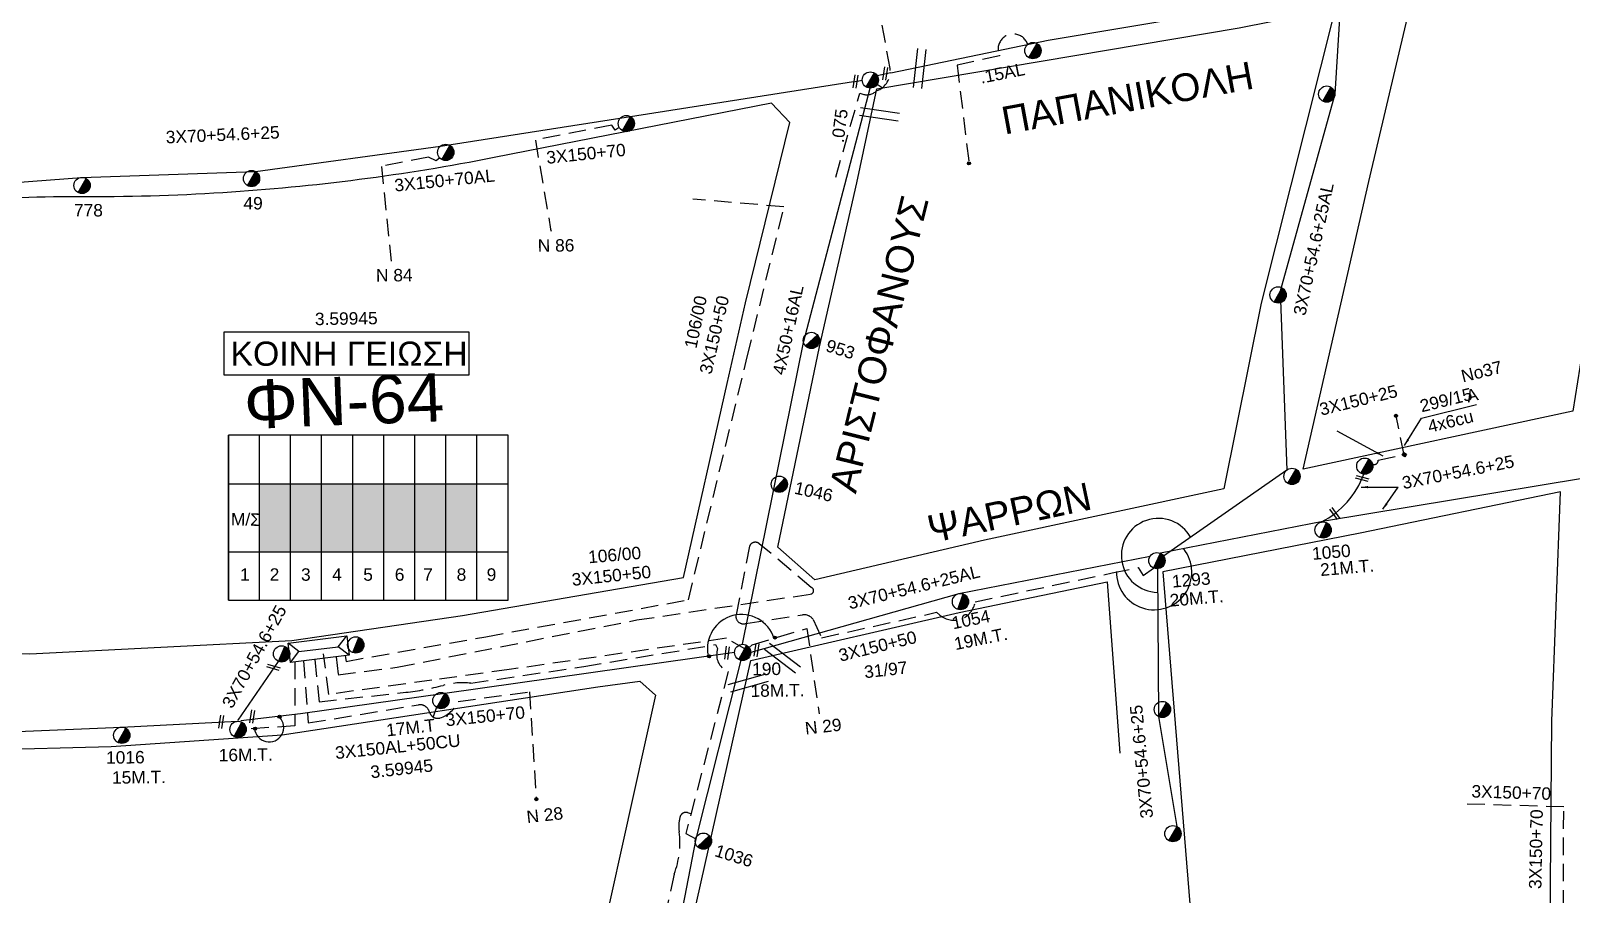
# Model space of a CAD drawing. Header units: millimetres. Extents: x 898 to 5598, y 789 to 3443.
# Drawn here: x 2600.3 to 2823.5, y 1558.7 to 1683.8 of the extents above; entities that cross this region are included whole.
import ezdxf
from ezdxf.enums import TextEntityAlignment as Align

# ---------------------------------------------------------------- set-up
doc = ezdxf.new("R2010")
doc.units = ezdxf.units.MM
doc.linetypes.add('DASHED', pattern=[19.05, 12.7, -6.35])
for name, color, linetype in [('Άγνωστα', 7, 'Continuous'), ('Ασφαλειοκιβώτια Χ.Τ 9 αναχωρήσεων', 7, 'Continuous'), ('Γυμνά εναέρια ΧΤ και ΦΟΠ (3Φ)   4x50+16AL', 7, 'Continuous'), ('Επιγραφές - Σχήματα', 7, 'Continuous'), ('Καλώδια ΧΤ   15AL', 7, 'DASHED'), ('Καλώδια ΧΤ   3x150+50AL', 7, 'DASHED'), ('Καλώδια ΧΤ   3x150+70AL', 7, 'DASHED'), ('Καλώδια ΧΤ   3x150AL+50CU', 7, 'DASHED'), ('Μηχανική τομή', 7, 'Continuous'), ('Στύλος ΦΜ', 7, 'Continuous'), ('Στύλος ΦΜ @ 1', 7, 'Continuous'), ('Συνδέσεις', 7, 'Continuous'), ('Συνεστραμμένα ΧΤ   3x70+54.6+25 AL', 7, 'SYN_LINE'), ('Τομή', 7, 'Continuous'), ('Υποσταθμός εναέριος 2 στύλων', 7, 'Continuous'), ('Υποσταθμός πόλεως', 7, 'Continuous'), ('Υπόβαθρο ΔΕΗ', 7, 'Continuous'), ('Υπόγεια Καλώδια Δικτύου ΧΤ   .075', 7, 'DASHED'), ('Υπόγεια καλώδια Παροχών ΧΤ   4x50AL', 7, 'DASHED'), ('Υπόγεια καλώδια Παροχών ΧΤ   4x6', 7, 'DASHED')]:
    doc.layers.add(name, color=color, linetype=linetype)
doc.styles.add('arial', font='arial.ttf')
doc.styles.get("Standard").update_dxf_attribs({"font": 'arial.ttf'})
doc.linetypes.add('SYN_LINE', pattern='A,0.5,-0.0001,["/\\/\\/\\/",Standard,S=0.1,R=0,X=0,Y=-0.05],-0.25', length=0.7501)
doc.dimstyles.new('ISO-25', dxfattribs={"dimtxt": 2.5, "dimasz": 2.5, "dimexe": 1.25, "dimexo": 0.625, "dimtad": 1, "dimtxsty": 'Standard', "dimcen": 2.5, "dimadec": 0, "dimazin": 0, "dimtfac": 1, "dimtmove": 0, "dimatfit": 3, "dimfxl": 1, "dimarcsym": 0})

# ---------------------------------------------------------------- blocks, each defined once
blk = doc.blocks.new('ΥΠΑΡΧΩΝ ΤΣΙΜΕΝΤΕΝΙΟΣ ΣΤΥΛΟΣ')
at = {"layer": 'Στύλος ΦΜ'}
blk.add_hatch(color=7, dxfattribs=at).paths.add_polyline_path([(-1.29, -2.28, 0.574793), (2.62, 0, 0.268822), (1.3, 2.27)])
at = {"layer": 'Στύλος ΦΜ', "color": 7}
blk.add_line((-1.29, -2.28), (1.3, 2.27), dxfattribs=at)
blk.add_circle((0, 0), 2.62, dxfattribs=at)
at = {"layer": 'Στύλος ΦΜ', "flags": 4}
for tag, p in [('ΑΡΙΘΜΟΣ', (-4.68, 8.05)), ('ΤΥΠΟΣ', (-4.91, 3.03))]:
    blk.add_attdef(tag, p, '', height=4, dxfattribs=at)
blk = doc.blocks.new('ΑΣΦΑΛΕΙΟΚΙΒΩΤΙΟ ΥΠΟΣΤΑΘΜΟΥ 9 ΑΝΑΧΩΡΗΣΕΩΝ')
at = {"layer": 'Ασφαλειοκιβώτια Χ.Τ 9 αναχωρήσεων', "ltscale": 40}
for p, q in [((-23.8, 40.36), (24.02, 40.36)), ((-9.72, 40.36), (-9.72, -40.64)), ((9.94, 40.36), (9.94, -40.64)), ((-23.8, 31.36), (24.02, 31.36)), ((-23.8, 22.36), (24.02, 22.36)), ((-23.8, 13.36), (24.02, 13.36)), ((-23.8, 4.36), (24.02, 4.36)), ((-23.8, -4.64), (24.02, -4.64)), ((-23.8, -13.64), (24.02, -13.64)), ((-23.8, -22.64), (24.02, -22.64)), ((-23.8, -31.64), (24.02, -31.64))]:
    blk.add_line(p, q, dxfattribs=at)
at = {"layer": 'Ασφαλειοκιβώτια Χ.Τ 9 αναχωρήσεων'}
blk.add_lwpolyline([(-23.8, -40.64), (24.02, -40.64), (24.02, 40.36), (-23.8, 40.36)], close=True, dxfattribs=at)
for s, p in [('1', (-18.13, 36.98)), ('2', (-18.13, 28.42)), ('3', (-18.13, 19.34)), ('4', (-18.13, 10.32)), ('5', (-18.13, 1.31)), ('6', (-18.13, -7.83)), ('7', (-18.13, -16.07)), ('8', (-18.13, -25.75)), ('9', (-18.13, -34.45))]:
    blk.add_text(s, height=3.6, rotation=270, dxfattribs=at).set_placement(p)
at = {"layer": 'Ασφαλειοκιβώτια Χ.Τ 9 αναχωρήσεων', "ltscale": 40}
for tag, height, p in [('ΟΝΟΜΑ', 5, (-0.16, 44.31)), ('ΚΕΙΜΕΝΟ 1', 2, (17.06, 35.59)), ('ΚΕΙΜΕΝΟ 2', 2, (17.06, 26.88)), ('ΚΕΙΜΕΝΟ 3', 2, (17.06, 17.69)), ('ΚΕΙΜΕΝΟ 4', 2, (17.06, 8.71)), ('ΚΕΙΜΕΝΟ 5', 2, (17.06, -0.13)), ('ΚΕΙΜΕΝΟ 6', 2, (17.06, -9.05)), ('ΚΕΙΜΕΝΟ 7', 2, (17.06, -18.13)), ('ΚΕΙΜΕΝΟ 8', 2, (17.06, -26.85)), ('ΚΕΙΜΕΝΟ 9', 2, (17.06, -35.99)), ('ΣΧ', 2, (-0.1, -42.64))]:
    blk.add_attdef(tag, text='', height=height, dxfattribs=at).set_placement(p, align=Align.MIDDLE_CENTER)
blk = doc.blocks.new('ΥΠΟΣΤΑΘΜΟΣ ΕΝΑΕΡΙΟΣ ΕΠΙ 2 ΣΤΥΛΩΝ')
at = {"layer": 'Υποσταθμός εναέριος 2 στύλων', "linetype": 'Continuous'}
for points in [[(-11.97, -2.11, 0.574793), (-8.45, -0.07, 0.268822), (-9.64, 1.98)], [(9.68, -2.15, 0.574793), (13.19, -0.1, 0.268822), (12.01, 1.95)]]:
    blk.add_hatch(color=256, dxfattribs=at).paths.add_polyline_path(points)
for p, q in [((-11.97, -2.11), (-9.64, 1.98)), ((9.68, -2.15), (12.01, 1.95))]:
    blk.add_line(p, q, dxfattribs=at)
for centre in [(-10.81, -0.07), (10.84, -0.1)]:
    blk.add_circle(centre, 2.36, dxfattribs=at)
at = {"layer": 'Υποσταθμός πόλεως', "linetype": 'Continuous', "ltscale": 40}
blk.add_lwpolyline([(-8.57, 2.82), (8.57, 2.82), (8.57, -2.82), (-8.57, -2.82)], close=True, dxfattribs=at)
for points in [[(-5.75, 0), (-8.57, 2.82)], [(-8.57, -2.82), (-5.75, 0)], [(-5.75, 0), (5.75, 0)], [(5.75, 0), (8.57, 2.82)], [(8.57, -2.82), (5.75, 0)]]:
    blk.add_lwpolyline(points, dxfattribs=at)
at = {"layer": 'Υποσταθμός εναέριος 2 στύλων', "ltscale": 40, "flags": 1}
for tag, p in [('ΜΕΤΑΣΧΗΜΑΤΙΣΜΟΣ', (14.09, 2.51)), ('ΙΣΧΥΣ', (14.07, -0.28)), ('ΑΡΙΘΜΟΣ', (14.19, -3))]:
    blk.add_attdef(tag, p, '', height=1.8, dxfattribs=at)
blk = doc.blocks.new('ΜΗΧΑΝΙΚΗ ΤΟΜΗ')
at = {"layer": 'Μηχανική τομή', "ltscale": 40}
for p, q in [((-1.89, 0.78), (1.89, 0.78)), ((1.89, 0), (-1.89, 0))]:
    blk.add_line(p, q, dxfattribs=at)
blk = doc.blocks.new('ΤΟΜΗ')
at = {"layer": 'Τομή', "ltscale": 40}
for p, q in [((-5.68, 0), (5.68, 0)), ((5.68, -2.33), (-5.68, -2.33))]:
    blk.add_line(p, q, dxfattribs=at)
blk = doc.blocks.new('_ΣΥΝΔΕΣΗ')
at = {"layer": 'Συνδέσεις', "linetype": 'SYN_LINE', "ltscale": 40}
blk.add_hatch(color=256, dxfattribs=at).paths.add_polyline_path([(0.5, -0.01, 1), (-0.5, -0.01, 1)])
at = {"layer": 'Συνδέσεις'}
blk.add_circle((0, -0.01), 0.5, dxfattribs=at)
blk = doc.blocks.new('TSONTA XT1')
at = {"ltscale": 40}
h = blk.add_hatch(color=256, dxfattribs=at)
h.dxf.hatch_style = 1
h.paths.add_polyline_path([(595.96, 2487.66), (597.07, 2488.77), (595.96, 2489.87), (594.85, 2488.77)])
blk.add_lwpolyline([(594.85, 2488.77), (595.96, 2489.87), (597.07, 2488.77), (595.96, 2487.66)], close=True, dxfattribs=at)

msp = doc.modelspace()

# ---------------------------------------------------------------- hatches: boundary and pattern name
at = {"layer": 'Ασφαλειοκιβώτια Χ.Τ 9 αναχωρήσεων', "ltscale": 40}
for color, points in [(133, [(2633.46, 1608.32), (2637.96, 1608.32), (2637.96, 1618.15), (2633.46, 1618.15)]), (1, [(2637.96, 1608.32), (2642.46, 1608.32), (2642.46, 1618.15), (2637.96, 1618.15)]), (62, [(2646.96, 1618.15), (2642.46, 1618.15), (2642.46, 1608.32), (2646.96, 1608.32)]), (5, [(2646.96, 1608.32), (2651.46, 1608.32), (2651.46, 1618.15), (2646.96, 1618.15)]), (30, [(2651.46, 1608.32), (2655.96, 1608.32), (2655.96, 1618.15), (2651.46, 1618.15)]), (6, [(2655.96, 1608.32), (2660.46, 1608.32), (2660.46, 1618.15), (2655.96, 1618.15)]), (2, [(2660.46, 1608.32), (2664.96, 1608.32), (2664.96, 1618.15), (2660.46, 1618.15)])]:
    msp.add_hatch(color=color, dxfattribs=at).paths.add_polyline_path(points)

# ---------------------------------------------------------------- linework, layer by layer
at = {"layer": 'Άγνωστα', "color": 6, "linetype": 'DASHED', "ltscale": 0.2}
msp.add_lwpolyline([(2645.86, 1593.26), (2645.99, 1592.44), (2666.24, 1596.01), (2695.58, 1601.35), (2704.1, 1636.53), (2709.43, 1658.26), (2696.24, 1659.4)], dxfattribs=at)
at = {"layer": 'Άγνωστα', "color": 2, "linetype": 'SYN_LINE', "ltscale": 20}
msp.add_lwpolyline([(2831.22, 1619.95), (2787.75, 1612.75), (2763.96, 1608.09)], dxfattribs=at)
at = {"layer": 'Άγνωστα', "color": 2, "linetype": 'DASHED', "ltscale": 0.2}
msp.add_lwpolyline([(2644.57, 1593.1), (2644.86, 1590.5), (2653.42, 1591.6), (2688.13, 1598.44), (2713.31, 1602.19, 0.791874), (2713.39, 1603.14), (2705.86, 1609.47, 0.503237), (2704.44, 1609.14), (2702.49, 1599.16, 0.579957), (2703.91, 1597.93), (2712.1, 1599.17, -0.285998), (2713.68, 1598.49), (2714.89, 1595.87), (2731.54, 1599.54), (2732.03, 1599.13, 0.588378), (2737.12, 1601.06), (2756.97, 1605.24), (2760.72, 1606.02), (2761.46, 1604.86), (2762.97, 1605.95)], format="xyb", dxfattribs=at)
at = {"layer": 'Άγνωστα', "color": 30, "linetype": 'SYN_LINE', "ltscale": 20}
msp.add_lwpolyline([(2763.56, 1605.84), (2763.67, 1584.44), (2766.36, 1568.5)], dxfattribs=at)
at = {"layer": 'Άγνωστα', "color": 30, "linetype": 'DASHED', "ltscale": 0.2}
msp.add_lwpolyline([(2704.08, 1594.06), (2701.1, 1595.78), (2669.61, 1591.25), (2658.41, 1589.7), (2643.52, 1587.66), (2642.72, 1593.51)], dxfattribs=at)
at = {"layer": 'Άγνωστα', "color": 5, "linetype": 'DASHED', "ltscale": 0.2}
msp.add_lwpolyline([(2641.47, 1592.73), (2642.09, 1586.59), (2654.67, 1587.96, 0.038103), (2660.04, 1588.96, -0.091538), (2664.08, 1589.28), (2680.45, 1591.69), (2699.53, 1594.87), (2699.8, 1594.3), (2699.72, 1593.83, 0.365533), (2701.37, 1590.96), (2695.2, 1567.51), (2696.64, 1566.75)], format="xyb", dxfattribs=at)
at = {"layer": 'Άγνωστα', "color": 133, "linetype": 'DASHED', "ltscale": 0.2}
msp.add_lwpolyline([(2638.6, 1592.38), (2638.59, 1583.11), (2631.53, 1582.6)], dxfattribs=at)
at = {"layer": 'Άγνωστα', "color": 62, "linetype": 'DASHED', "ltscale": 0.2}
msp.add_lwpolyline([(2639.81, 1592.52), (2640.51, 1583.52), (2656.51, 1586.15, -0.200325), (2657.5, 1585.91, -0.166438), (2658.1, 1585.05, 0.421959), (2659.62, 1584.25, 0.218341), (2662.23, 1586.63), (2672.57, 1588.03)], format="xyb", dxfattribs=at)
for points in [[(2672.57, 1588.03), (2673.55, 1572.46)], [(2658.61, 1584.32), (2659.2, 1586.01)]]:
    msp.add_lwpolyline(points, dxfattribs=at)
at = {"layer": 'Άγνωστα', "color": 1, "linetype": 'SYN_LINE', "ltscale": 20}
msp.add_lwpolyline([(2574.07, 1581.26), (2613.46, 1582.91), (2630.29, 1583.76), (2630.32, 1583.81)], dxfattribs=at)
at = {"layer": 'Άγνωστα', "color": 2, "linetype": 'SYN_LINE', "ltscale": 8}
msp.add_arc((2781.79, 1623.73), 12.36, 296.4762, 340.2034, dxfattribs=at)
at = {"layer": 'Γυμνά εναέρια ΧΤ και ΦΟΠ (3Φ)   4x50+16AL', "color": 133, "ltscale": 40}
msp.add_lwpolyline([(2703.44, 1594.91), (2712.27, 1638.63), (2721.94, 1675.46)], dxfattribs=at)
at = {"layer": 'Γυμνά εναέρια ΧΤ και ΦΟΠ (3Φ)   4x50+16AL', "color": 5, "ltscale": 40}
msp.add_lwpolyline([(2703.16, 1592.59), (2696.64, 1566.75), (2691.18, 1538.27), (2685.04, 1515.63), (2680.74, 1499.86), (2673.64, 1460.19)], dxfattribs=at)
at = {"layer": 'Επιγραφές - Σχήματα', "color": 190}
msp.add_lwpolyline([(2628.3, 1633.92), (2663.81, 1633.92), (2663.81, 1640.1), (2628.3, 1640.1)], close=True, dxfattribs=at)
at = {"layer": 'Καλώδια ΧΤ   15AL', "color": 1, "ltscale": 0.2}
msp.add_lwpolyline([(2740.67, 1680.25, 0.006781), (2740.66, 1680.16), (2734.51, 1678.79), (2736.23, 1664.56)], format="xyb", dxfattribs=at)
msp.add_arc((2742.65, 1681.1), 2.2, 18.3721, 205.2269, dxfattribs=at)
at = {"layer": 'Καλώδια ΧΤ   3x150+50AL', "color": 133, "ltscale": 0.2}
msp.add_lwpolyline([(2704.39, 1594.45), (2704.82, 1594.84), (2712.75, 1597.19), (2714.51, 1584.86)], dxfattribs=at)
at = {"layer": 'Καλώδια ΧΤ   3x150+50AL', "color": 5, "ltscale": 0.2}
msp.add_lwpolyline([(2695.96, 1570.37), (2695.51, 1570.52, 0.438975), (2694.36, 1569.88, 0.093637), (2694.25, 1567.74, -0.129443), (2693.51, 1561.64), (2686.4, 1527.88), (2705.27, 1522.52)], format="xyb", dxfattribs=at)
at = {"layer": 'Καλώδια ΧΤ   3x150+70AL', "color": 6, "ltscale": 0.2}
for points in [[(2724.81, 1678.32), (2721.61, 1695.63), (2720.13, 1703.4)], [(2685.58, 1669.74), (2684.96, 1669.35), (2684.49, 1670.1), (2673.42, 1667.94), (2675.63, 1655.03), (2675.69, 1654.75)], [(2659.56, 1665.36), (2659.06, 1664.92), (2657.93, 1665.48), (2651.14, 1664.12), (2652.52, 1650.38)]]:
    msp.add_lwpolyline(points, dxfattribs=at)
at = {"layer": 'Καλώδια ΧΤ   3x150+70AL', "color": 151, "linetype": 'DASHED', "ltscale": 0.2}
msp.add_lwpolyline([(2822.33, 1556.77), (2822.38, 1571.36), (2807.3, 1571.8)], dxfattribs=at)
at = {"layer": 'Καλώδια ΧΤ   3x150AL+50CU', "color": 1, "linetype": 'DASHED', "ltscale": 0.2}
msp.add_line((2724.93, 1677.66), (2722.95, 1677.24), dxfattribs=at)
at = {"layer": 'Καλώδια ΧΤ   3x150AL+50CU', "color": 6, "linetype": 'DASHED', "ltscale": 0.2}
msp.add_lwpolyline([(2723.67, 1675.51), (2721.94, 1676.64)], dxfattribs=at)
at = {"layer": 'Καλώδια ΧΤ   3x150AL+50CU', "color": 2, "linetype": 'DASHED', "ltscale": 0.2}
msp.add_lwpolyline([(2794.72, 1620.98, 0.53481), (2795.5, 1621.56), (2799.29, 1622.37), (2799.29, 1622.37)], format="xyb", dxfattribs=at)
at = {"layer": 'Καλώδια ΧΤ   3x150AL+50CU', "color": 6, "linetype": 'DASHED', "ltscale": 0.2}
msp.add_arc((2721.82, 1677.9), 3.02, 289.5015, 8.0528, dxfattribs=at)
at = {"layer": 'Καλώδια ΧΤ   3x150AL+50CU', "color": 7, "linetype": 'Continuous', "ltscale": 0.2}
for centre, radius, start, end in [((2763.66, 1607.79), 5.36, 28.8673, 268.7406), ((2763.05, 1605.37), 5.46, 179.1944, 38.0108), ((2703.28, 1594.28), 4.94, 17.4619, 191.5263), ((2634.85, 1582.87), 2.11, 184.14, 44.0458)]:
    msp.add_arc(centre, radius, start, end, dxfattribs=at)
at = {"layer": 'Συνεστραμμένα ΧΤ   3x70+54.6+25 AL', "color": 6, "linetype": 'SYN_LINE', "ltscale": 20}
msp.add_line((2719.5, 1676.36), (2720.76, 1676.61), dxfattribs=at)
at = {"layer": 'Συνεστραμμένα ΧΤ   3x70+54.6+25 AL', "color": 1, "ltscale": 20}
msp.add_lwpolyline([(2724.93, 1677.66), (2747.69, 1682.41), (2789.79, 1689.5), (2823.77, 1695.74), (2846.21, 1700.34), (2846.58, 1700.6)], dxfattribs=at)
at = {"layer": 'Συνεστραμμένα ΧΤ   3x70+54.6+25 AL', "color": 30, "ltscale": 20}
for points in [[(2789.99, 1687.16), (2789.24, 1674.59), (2781.31, 1646.04), (2782.26, 1620.13), (2764.43, 1607.69)], [(2762.46, 1607.64), (2734.77, 1602.24), (2704.63, 1593.74), (2704.08, 1594.06)]]:
    msp.add_lwpolyline(points, dxfattribs=at)
at = {"layer": 'Συνεστραμμένα ΧΤ   3x70+54.6+25 AL', "color": 6, "linetype": 'SYN_LINE', "ltscale": 20}
msp.add_lwpolyline([(2578.78, 1660.34), (2607.66, 1662.53), (2632.88, 1663.4), (2659.68, 1667.05), (2687.18, 1671.36), (2719.48, 1676.41), (2719.5, 1676.36)], dxfattribs=at)
at = {"layer": 'Συνεστραμμένα ΧΤ   3x70+54.6+25 AL', "color": 133, "ltscale": 20}
msp.add_lwpolyline([(2702.28, 1593.72), (2660.32, 1587.78), (2639.41, 1584.83), (2630.76, 1583.82)], dxfattribs=at)
at = {"layer": 'Συνεστραμμένα ΧΤ   3x70+54.6+25 AL', "color": 1, "linetype": 'SYN_LINE', "ltscale": 11}
msp.add_lwpolyline([(2630.36, 1583.9), (2636.21, 1592.44)], dxfattribs=at)
at = {"layer": 'Υπόβαθρο ΔΕΗ'}
for points in [[(2800.78, 1690.04), (2813.82, 1692.02), (2819.8, 1692.69), (2833.91, 1695.34), (2827.74, 1654.15), (2823.7, 1628.65), (2784.66, 1620.25), (2794.16, 1661.94), (2800.78, 1690.04)], [(2722.9, 1675.38), (2775.37, 1684.21), (2789.29, 1686.93), (2778.56, 1644.3), (2773.17, 1617.43), (2738.46, 1610), (2713.92, 1604.26), (2708.54, 1608.99), (2714.6, 1637.97), (2719.98, 1661.73), (2722.9, 1675.38)], [(2801.78, 1627.67), (2809.76, 1629.62)], [(2692.35, 1537.92), (2714.02, 1531.42), (2741.64, 1523.59), (2766.51, 1516.19), (2789.28, 1508.85), (2814.15, 1501.86), (2819.53, 1504.39), (2820.39, 1548.68), (2820.67, 1583.79), (2821.91, 1617.01), (2792.92, 1610.99), (2764.3, 1605.39), (2768.42, 1554.96)], [(2692.35, 1537.92), (2704.61, 1592.57), (2734.83, 1599.5), (2756.24, 1603.94), (2758.09, 1579.14)], [(2665.47, 1472.82), (2629.95, 1482.94), (2632.62, 1505.38), (2581.76, 1518.35), (2583.78, 1561.3), (2584.8, 1579.96), (2593.44, 1579.61), (2611.95, 1580.1), (2636.73, 1581.81), (2682.49, 1588.75), (2688.53, 1589.57), (2690.82, 1587.54), (2679.58, 1536.77), (2665.47, 1472.82)]]:
    msp.add_lwpolyline(points, dxfattribs=at)
msp.add_lwpolyline([(2588.17, 1658.73), (2585.6, 1593.61), (2600.21, 1593.53), (2638.16, 1595.46), (2662.85, 1599.06), (2677.75, 1601.63), (2694.87, 1604.57), (2701.21, 1632.7), (2703.84, 1644.35), (2710.29, 1670.47), (2707.62, 1673.27), (2667.46, 1665.39, -0.032778), (2628.16, 1660.31, -0.017361), (2607.17, 1659.72, 0.029543), (2588.17, 1658.73, -3.72203)], format="xyb", dxfattribs=at)
at = {"layer": 'Υπόγεια Καλώδια Δικτύου ΧΤ   .075', "color": 6, "ltscale": 0.2}
msp.add_lwpolyline([(2716.93, 1662.57), (2720.42, 1674.71), (2720.87, 1674.58, 0.263568), (2722.83, 1675.05, 0.263568)], format="xyb", dxfattribs=at)
at = {"layer": 'Υπόγεια καλώδια Παροχών ΧΤ   4x6', "color": 2, "linetype": 'DASHED', "ltscale": 0.2}
msp.add_lwpolyline([(2799.28, 1622.37), (2798.1, 1628.01)], dxfattribs=at)

# ---------------------------------------------------------------- block references
at = {"layer": 'Ασφαλειοκιβώτια Χ.Τ 9 αναχωρήσεων', "xscale": 0.5, "yscale": 0.5, "zscale": 0.5, "rotation": 90}
msp.add_blockref('ΑΣΦΑΛΕΙΟΚΙΒΩΤΙΟ ΥΠΟΣΤΑΘΜΟΥ 9 ΑΝΑΧΩΡΗΣΕΩΝ', (2649.14, 1613.18), dxfattribs=at)
at = {"layer": 'Μηχανική τομή'}
for p, xscale, yscale, zscale, rotation in [((2724.27, 1677.53), 0.4999999999999991, 0.4999999999999991, 0.4999999999999991, 81.4667052594302), ((2719.98, 1676.39), 0.4999999999999992, 0.4999999999999992, 0.4999999999999992, 81.4667052594302), ((2793.25, 1619.1), 0.4999999999999992, 0.4999999999999992, 0.4999999999999992, 164.8057516217), ((2789.37, 1613.96), 0.4999999999999991, 0.4999999999999991, 0.4999999999999991, 126.149576573329), ((2701.37, 1593.63), 0.4999999999999992, 0.4999999999999992, 0.4999999999999992, 81.4667052594302), ((2705.64, 1594.05), 0.4999999999999992, 0.4999999999999992, 0.4999999999999992, 81.4667052594302), ((2635.41, 1591.39), 0.4999999999999992, 0.4999999999999992, 0.4999999999999992, 342.9334105188757), ((2628.1, 1583.66), 0.4999999999999992, 0.4999999999999992, 0.4999999999999992, 81.4667052594302), ((2632.58, 1584.41), 0.4999999999999992, 0.4999999999999992, 0.4999999999999992, 81.4667052594302)]:
    msp.add_blockref('ΜΗΧΑΝΙΚΗ ΤΟΜΗ', p, dxfattribs=dict(at, xscale=xscale, yscale=yscale, zscale=zscale, rotation=rotation))
at = {"layer": 'Στύλος ΦΜ @ 1', "ltscale": 40, "xscale": 0.4499999999998181, "yscale": 0.4499999999998181, "zscale": 0.4499999999998181}
for p in [(2745.5, 1680.89), (2721.94, 1676.64), (2788.06, 1674.59), (2686.6, 1670.33), (2660.43, 1666.15), (2781.01, 1645.51), (2783.02, 1619.23), (2793.57, 1620.71), (2659.74, 1586.76), (2764.25, 1585.47), (2765.78, 1567.48)]:
    msp.add_blockref('ΥΠΑΡΧΩΝ ΤΣΙΜΕΝΤΕΝΙΟΣ ΣΤΥΛΟΣ', p, dxfattribs=at)
at = {"layer": 'Στύλος ΦΜ @ 1', "ltscale": 40}
ref = msp.add_blockref('ΥΠΑΡΧΩΝ ΤΣΙΜΕΝΤΕΝΙΟΣ ΣΤΥΛΟΣ', (2607.75, 1661.36), dxfattribs=dict(at, xscale=0.4499999999998181, yscale=0.4499999999998181, zscale=0.4499999999998181))
ref.add_attrib('ΤΥΠΟΣ', '778', (2606.58, 1656.87), dxfattribs={"layer": 'Στύλος ΦΜ', "height": 1.8, "flags": 4})
ref = msp.add_blockref('ΥΠΑΡΧΩΝ ΤΣΙΜΕΝΤΕΝΙΟΣ ΣΤΥΛΟΣ', (2632.3, 1662.37), dxfattribs=dict(at, xscale=0.4499999999998181, yscale=0.4499999999998181, zscale=0.4499999999998181))
ref.add_attrib('ΤΥΠΟΣ', '49', (2631.13, 1657.89), dxfattribs={"layer": 'Στύλος ΦΜ', "height": 1.8, "flags": 4})
ref = msp.add_blockref('ΥΠΑΡΧΩΝ ΤΣΙΜΕΝΤΕΝΙΟΣ ΣΤΥΛΟΣ', (2713.41, 1638.92), dxfattribs=dict(at, xscale=0.4499999999998181, yscale=0.4499999999998181, zscale=0.4499999999998181, rotation=342.6555503903115))
ref.add_attrib('ΤΥΠΟΣ', '953', (2715.34, 1637.41), dxfattribs={"layer": 'Στύλος ΦΜ', "height": 1.8, "rotation": 342.6556, "flags": 4})
ref = msp.add_blockref('ΥΠΑΡΧΩΝ ΤΣΙΜΕΝΤΕΝΙΟΣ ΣΤΥΛΟΣ', (2708.76, 1618.1), dxfattribs=dict(at, xscale=0.449999999999818, yscale=0.449999999999818, zscale=0.449999999999818, rotation=347.3031563112271))
ref.add_attrib('ΤΥΠΟΣ', '1046', (2710.81, 1616.75), dxfattribs={"layer": 'Στύλος ΦΜ', "height": 1.8, "rotation": 347.3032, "flags": 4})
ref = msp.add_blockref('ΥΠΑΡΧΩΝ ΤΣΙΜΕΝΤΕΝΙΟΣ ΣΤΥΛΟΣ', (2787.53, 1611.46), dxfattribs=dict(at, xscale=0.449999999999818, yscale=0.449999999999818, zscale=0.449999999999818, rotation=4.894475817752907))
ref.add_attrib('ΤΥΠΟΣ', '1050', (2786.01, 1607.13), dxfattribs={"layer": 'Στύλος ΦΜ', "height": 1.8, "rotation": 4.8945, "flags": 4})
ref.add_attrib('ΑΡΙΘΜΟΣ', '21M.T.', (2787.18, 1604.79), dxfattribs={"layer": 'Στύλος ΦΜ', "height": 1.8, "rotation": 4.8945, "flags": 4})
ref = msp.add_blockref('ΥΠΑΡΧΩΝ ΤΣΙΜΕΝΤΕΝΙΟΣ ΣΤΥΛΟΣ', (2763.46, 1607.02), dxfattribs=dict(at, xscale=0.449999999999818, yscale=0.449999999999818, zscale=0.449999999999818, rotation=4.894475817752907))
ref.add_attrib('ΤΥΠΟΣ', '1293', (2765.71, 1603.11), dxfattribs={"layer": 'Στύλος ΦΜ', "height": 1.8, "rotation": 4.8945, "flags": 4})
ref.add_attrib('ΑΡΙΘΜΟΣ', '20M.T.', (2765.39, 1600.36), dxfattribs={"layer": 'Στύλος ΦΜ', "height": 1.8, "rotation": 4.8945, "flags": 4})
ref = msp.add_blockref('ΥΠΑΡΧΩΝ ΤΣΙΜΕΝΤΕΝΙΟΣ ΣΤΥΛΟΣ', (2735, 1601.09), dxfattribs=dict(at, xscale=0.449999999999818, yscale=0.449999999999818, zscale=0.449999999999818, rotation=11.31241959246163))
ref.add_attrib('ΤΥΠΟΣ', '1054', (2733.94, 1597.08), dxfattribs={"layer": 'Στύλος ΦΜ', "height": 1.8, "rotation": 11.3124, "flags": 4})
ref.add_attrib('ΑΡΙΘΜΟΣ', '19M.T.', (2734.28, 1594.06), dxfattribs={"layer": 'Στύλος ΦΜ', "height": 1.8, "rotation": 11.3124, "flags": 4})
ref = msp.add_blockref('ΥΠΑΡΧΩΝ ΤΣΙΜΕΝΤΕΝΙΟΣ ΣΤΥΛΟΣ', (2703.45, 1593.73), dxfattribs=dict(at, xscale=0.4499999999998181, yscale=0.4499999999998181, zscale=0.4499999999998181, rotation=0.6364367537048342))
ref.add_attrib('ΤΥΠΟΣ', '190', (2704.83, 1590.42), dxfattribs={"layer": 'Στύλος ΦΜ', "height": 1.8, "rotation": 0.6364, "flags": 4})
ref.add_attrib('ΑΡΙΘΜΟΣ', '18M.T.', (2704.59, 1587.29), dxfattribs={"layer": 'Στύλος ΦΜ', "height": 1.8, "rotation": 0.6364, "flags": 4})
ref = msp.add_blockref('ΥΠΑΡΧΩΝ ΤΣΙΜΕΝΤΕΝΙΟΣ ΣΤΥΛΟΣ', (2613.51, 1581.73), dxfattribs=dict(at, xscale=0.4499999999998178, yscale=0.4499999999998178, zscale=0.4499999999998178, rotation=0.7382491270715682))
ref.add_attrib('ΤΥΠΟΣ', '15M.T.', (2612.1, 1574.71), dxfattribs={"layer": 'Στύλος ΦΜ', "height": 1.8, "rotation": 0.7382, "flags": 4})
ref.add_attrib('ΑΡΙΘΜΟΣ', '1016', (2611.24, 1577.6), dxfattribs={"layer": 'Στύλος ΦΜ', "height": 1.8, "rotation": 0.7382, "flags": 4})
ref = msp.add_blockref('ΥΠΑΡΧΩΝ ΤΣΙΜΕΝΤΕΝΙΟΣ ΣΤΥΛΟΣ', (2630.35, 1582.59), dxfattribs=dict(at, xscale=0.4499999999998178, yscale=0.4499999999998178, zscale=0.4499999999998178, rotation=0.7382491270715682))
ref.add_attrib('ΤΥΠΟΣ', '16M.T.', (2627.56, 1577.95), dxfattribs={"layer": 'Στύλος ΦΜ', "height": 1.8, "rotation": 0.7382, "flags": 4})
ref = msp.add_blockref('ΥΠΑΡΧΩΝ ΤΣΙΜΕΝΤΕΝΙΟΣ ΣΤΥΛΟΣ', (2697.76, 1566.4), dxfattribs=dict(at, xscale=0.4499999999998181, yscale=0.4499999999998181, zscale=0.4499999999998181, rotation=342.5451860530164))
ref.add_attrib('ΤΥΠΟΣ', '1036', (2699.26, 1564.26), dxfattribs={"layer": 'Στύλος ΦΜ', "height": 1.8, "rotation": 342.5452, "flags": 4})
at = {"layer": 'Συνδέσεις', "xscale": 0.4499999999999886, "yscale": 0.4499999999999886, "zscale": 0.4499999999999886}
for p in [(2736.23, 1664.56), (2798.1, 1628.01), (2708.12, 1595.89), (2698.58, 1593.16), (2636.36, 1584.42), (2632.81, 1582.69), (2673.55, 1572.48)]:
    msp.add_blockref('_ΣΥΝΔΕΣΗ', p, dxfattribs=at)
at = {"layer": 'Συνδέσεις', "xscale": 0.3075184835441075, "yscale": 0.3075184835441075, "zscale": 0.3075184835441075, "rotation": 12.1684562103046}
msp.add_blockref('TSONTA XT1', (2781.47, 835.6), dxfattribs=at)
at = {"layer": 'Τομή'}
for p, xscale, yscale, zscale, rotation in [((2728.52, 1678.37), 0.4999999999999999, 0.4999999999999999, 0.4999999999999999, 83.81748967037524), ((2723.35, 1672.23), 0.5, 0.5, 0.5, 351.655837099075), ((2709.57, 1593.37), 0.4999999999999999, 0.4999999999999999, 0.4999999999999999, 322.597878397938), ((2704.41, 1588.74), 0.4999999999999999, 0.4999999999999999, 0.4999999999999999, 195.7156527266096)]:
    msp.add_blockref('ΤΟΜΗ', p, dxfattribs=dict(at, xscale=xscale, yscale=yscale, zscale=zscale, rotation=rotation))
at = {"layer": 'Υποσταθμός εναέριος 2 στύλων', "xscale": 0.5, "yscale": 0.5, "zscale": 0.5, "rotation": 6.931186396883397}
msp.add_blockref('ΥΠΟΣΤΑΘΜΟΣ ΕΝΑΕΡΙΟΣ ΕΠΙ 2 ΣΤΥΛΩΝ', (2642.02, 1594.21), dxfattribs=at)

# ---------------------------------------------------------------- texts
at = {"ltscale": 40, "width": 94.4586, "attachment_point": 1, "style": 'arial'}
for s, insert, char_height, rotation in [('ΠΑΠΑΝΙΚΟΛΗ', (2740.65, 1672.66), 4, 10.4546), ('ΑΡΙΣΤΟΦΑΝΟΥΣ', (2715.95, 1617.57), 4, 76.0667), ('ΦN-64', (2631.08, 1633.12), 7, 2.1857), ('ΨAPPΩN', (2729.9, 1613.45), 4, 11.9064)]:
    msp.add_mtext(s, dxfattribs=dict(at, insert=insert, char_height=char_height, rotation=rotation))
at = {"layer": 'Άγνωστα', "ltscale": 40, "char_height": 1.8, "attachment_point": 1, "style": 'arial'}
for s, insert, width, rotation in [('3X70+54.6+25', (2619.84, 1669.25), 31.6072, 2.5603), ('3X150+70', (2674.92, 1666.28), 31.6072, 5.8184), ('N 86', (2673.75, 1653.55), 11.3386, 0.6234), ('N 84', (2650.32, 1649.24), 11.3386, 0.6234), ('106/00', (2694.98, 1638.01), 11.3386, 78.3224), ('3X150+50', (2697.16, 1634.32), 31.6072, 76.958), ('3.59945', (2641.47, 1642.93), 11.3386, 0.8268), ('3X70+54.6+25', (2798.81, 1619.14), 31.6072, 11.228), ('Μ/Σ', (2629.34, 1613.95), 11.3386, 358.6012), ('106/00', (2680.99, 1608.43), 11.3386, 4.8888), ('3X150+50', (2678.6, 1605.16), 31.6072, 5.8184), ('3X70+54.6+25', (2627.92, 1586.35), 31.6072, 61.1388), ('3X150+50', (2717.18, 1594.13), 31.6072, 13.877), ('31/97', (2720.95, 1591.78), 11.3386, 6.352), ('3X150+70', (2660.33, 1584.82), 31.6072, 5.8184), ('3X70+54.6+25', (2761.12, 1569.61), 31.6072, 95.5977), ('17M.T', (2651.72, 1583.35), 11.3386, 6.352), ('N 29', (2712.38, 1583.62), 11.3386, 6.352), ('3.59945', (2649.43, 1577.29), 11.3386, 6.352), ('3X150+70', (2809.05, 1574.54), 31.6072, 358.1576), ('N 28', (2672.04, 1570.79), 11.3386, 6.352), ('3X150+70', (2817.34, 1559.49), 31.6072, 88.8858)]:
    msp.add_mtext(s, dxfattribs=dict(at, insert=insert, width=width, rotation=rotation))
at = {"layer": 'Γυμνά εναέρια ΧΤ και ΦΟΠ (3Φ)   4x50+16AL', "ltscale": 40, "insert": (2707.75, 1634.18), "char_height": 1.8, "width": 31.6072, "attachment_point": 1, "rotation": 77.8301, "style": 'arial'}
msp.add_mtext('4X50+16AL', dxfattribs=at)
at = {"layer": 'Επιγραφές - Σχήματα', "color": 190, "insert": (2629.26, 1638.75), "char_height": 3.5, "width": 35.1311, "attachment_point": 1}
msp.add_mtext('KOINH ΓΕΙΩΣΗ', dxfattribs=at)
at = {"layer": 'Καλώδια ΧΤ   15AL', "ltscale": 0.2, "insert": (2737.67, 1677.87), "char_height": 1.8, "width": 31.6072, "attachment_point": 1, "rotation": 11.2151, "style": 'arial'}
msp.add_mtext('.15AL', dxfattribs=at)
at = {"layer": 'Καλώδια ΧΤ   3x150+70AL', "ltscale": 0.2, "insert": (2652.91, 1662.26), "char_height": 1.8, "width": 31.6072, "attachment_point": 1, "rotation": 5.8184, "style": 'arial'}
msp.add_mtext('3X150+70AL', dxfattribs=at)
at = {"layer": 'Καλώδια ΧΤ   3x150AL+50CU', "ltscale": 0.2, "insert": (2644.32, 1580.07), "char_height": 1.8, "width": 31.6072, "attachment_point": 1, "rotation": 5.8184, "style": 'arial'}
msp.add_mtext('3X150AL+50CU', dxfattribs=at)
at = {"layer": 'Συνεστραμμένα ΧΤ   3x70+54.6+25 AL', "ltscale": 20, "char_height": 1.8, "width": 31.6072, "attachment_point": 1, "style": 'arial'}
for insert, rotation in [((2783.19, 1642.78), 77.7849), ((2718.53, 1601.7), 13.877)]:
    msp.add_mtext('3X70+54.6+25AL', dxfattribs=dict(at, insert=insert, rotation=rotation))
at = {"layer": 'Υπόγεια Καλώδια Δικτύου ΧΤ   .075', "ltscale": 0.2, "insert": (2716.29, 1667.7), "char_height": 1.8, "width": 31.6072, "attachment_point": 1, "rotation": 82.7011, "style": 'arial'}
msp.add_mtext('.075', dxfattribs=at)
at = {"layer": 'Υπόγεια καλώδια Παροχών ΧΤ   4x50AL', "color": 7, "ltscale": 0.2}
note = msp.add_mtext_dynamic_manual_height_columns('Νο37 ', width=1.8, gutter_width=5.06, heights=[0.118, 0], dxfattribs=dict(at, insert=(2800.69, 1632.93), char_height=1.8, attachment_point=1, rotation=13.8701))
for column, words in zip(note.columns.linked_columns, ['Α']):
    column.text = words
at = {"layer": 'Υπόγεια καλώδια Παροχών ΧΤ   4x50AL', "color": 7, "ltscale": 0.2, "char_height": 1.8, "attachment_point": 1, "rotation": 13.8701}
for s, insert in [('3Χ150+25', (2786.83, 1629.76)), ('299/15', (2801.38, 1630.25)), ('4x6cu', (2802.51, 1627.28))]:
    msp.add_mtext_dynamic_manual_height_columns(s, width=1.8, gutter_width=12.5, heights=[0.118], dxfattribs=dict(at, insert=insert))

# ---------------------------------------------------------------- leaders
at = {"layer": 'Επιγραφές - Σχήματα', "ltscale": 40}
for points in [[(2799.31, 1623.7), (2801.78, 1627.67)], [(2796.25, 1622.17), (2789.57, 1625.77)], [(2793.02, 1617.67), (2798.4, 1617.67)], [(2796.19, 1614.47), (2798.4, 1617.67)]]:
    msp.add_leader(points, dimstyle='ISO-25', override={"dimasz": 1, "dimtad": 0}, dxfattribs=at)

doc.saveas('drawing.dxf')
